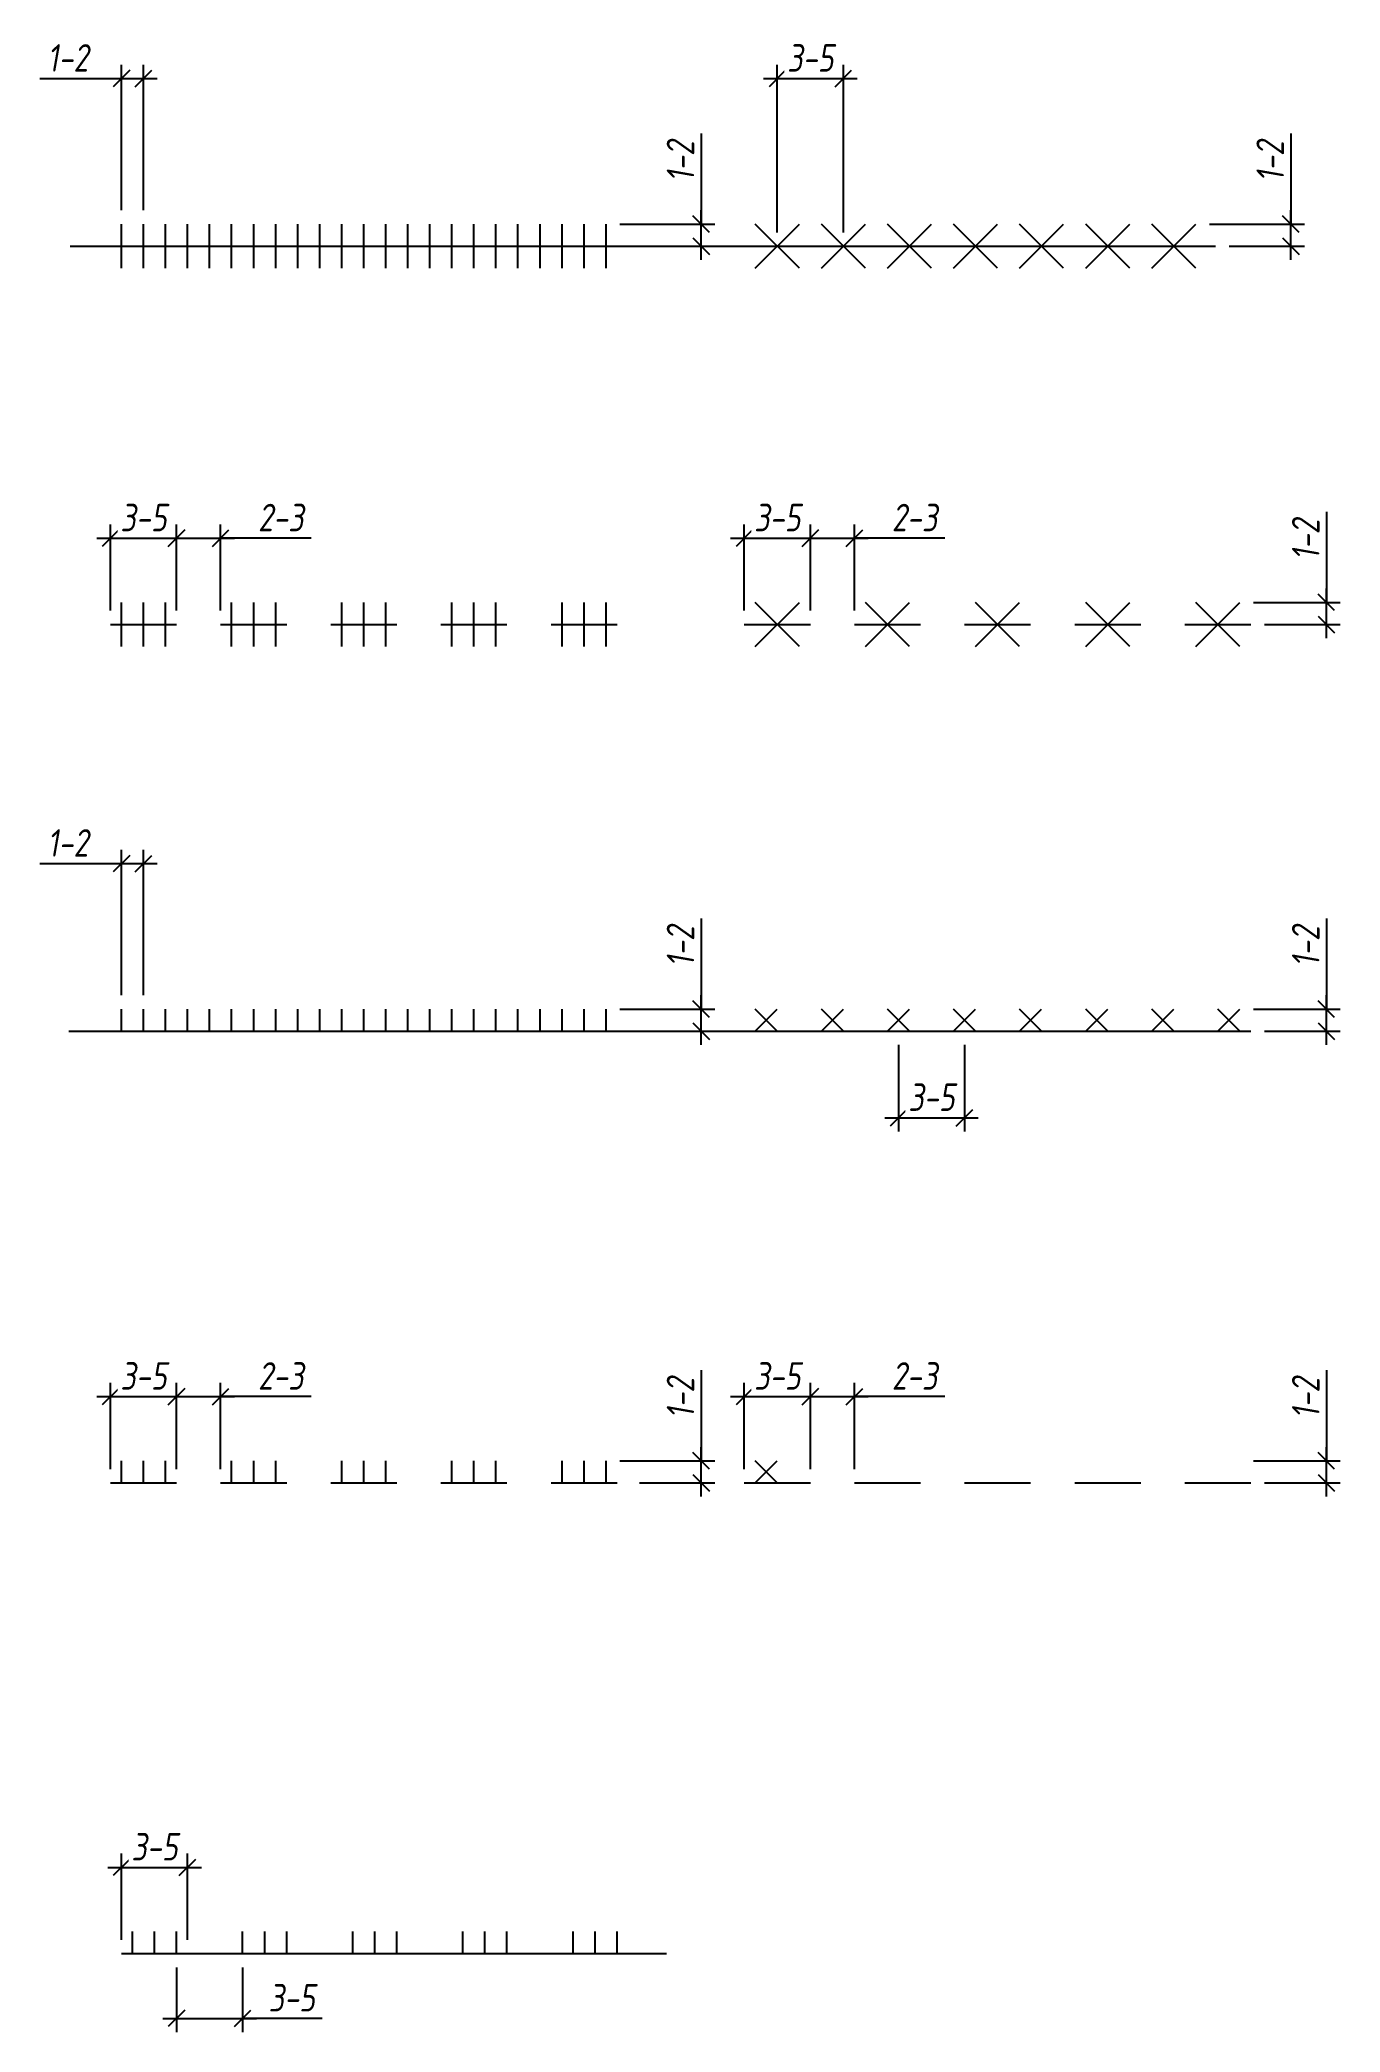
# Model space of a CAD drawing. Header units: millimetres. Extents: x 2191.8 to 2250.9, y 1474.1 to 1564.6.
import ezdxf

# ---------------------------------------------------------------- set-up
doc = ezdxf.new("R2010")
doc.units = ezdxf.units.MM
doc.styles.add('MpTextStyle', font='isocpeur.ttf', dxfattribs={"width": 0.8, "oblique": 10, "height": 2.5})
doc.dimstyles.new('MpDimStyle', dxfattribs={"dimscale": 100, "dimtxt": 2.5, "dimasz": 1.5, "dimexe": 1.25, "dimexo": 1.25, "dimtad": 1, "dimdec": 0, "dimdsep": 46, "dimtxsty": 'MpTextStyle', "dimblk": 'OBLIQUE', "dimblk1": 'OBLIQUE', "dimblk2": 'OBLIQUE', "dimcen": 2.5, "dimdle": 1.25, "dimadec": 0, "dimazin": 0, "dimtfac": 1, "dimtdec": 0, "dimtix": 1, "dimtmove": 2, "dimatfit": 3, "dimfxl": 1, "dimtfill": 1, "dimarcsym": 0})

# ---------------------------------------------------------------- blocks, each defined once
blk = doc.blocks.new('_Oblique')
at = {"color": 0, "linetype": 'ByBlock', "lineweight": -2}
blk.add_line((-0.5, -0.5), (0.5, 0.5), dxfattribs=at)
blk = doc.blocks.new('*D26')
at = {"color": 0, "lineweight": -2, "transparency": 16777216}
for p, q in [((2195.534660093559, 1556.817449700831), (2195.534660093559, 1563.420950319105)), ((2196.534660093559, 1556.817449700831), (2196.534660093559, 1563.420950319105)), ((2191.826532981181, 1562.795950319105), (2195.534660093559, 1562.795950319105)), ((2194.909660093559, 1562.795950319105), (2197.159660093559, 1562.795950319105))]:
    blk.add_line(p, q, dxfattribs=at)
at = {"layer": 'Defpoints', "color": 0, "transparency": 16777216}
for p in [(2196.534660093559, 1562.795950319105), (2195.534660093559, 1556.192449700831), (2196.534660093559, 1556.192449700831)]:
    blk.add_point(p, dxfattribs=at)
at = {"color": 0, "lineweight": -2, "transparency": 16777216, "xscale": 0.75, "yscale": 0.75, "zscale": 0.75, "rotation": 180}
blk.add_blockref('_Oblique', (2195.534660093559, 1562.795950319105), dxfattribs=at)
at = {"color": 0, "lineweight": -2, "transparency": 16777216, "xscale": 0.75, "yscale": 0.75, "zscale": 0.75}
blk.add_blockref('_Oblique', (2196.534660093559, 1562.795950319105), dxfattribs=at)
at = {"color": 0, "transparency": 16777216, "insert": (2193.099237344124, 1563.733450319105), "char_height": 1.25, "attachment_point": 5, "style": 'MpTextStyle', "bg_fill": 3, "box_fill_scale": 1.1, "bg_fill_color": 256, "bg_fill_true_color": 13158600, "bg_fill_transparency": 0}
blk.add_mtext('1-2', dxfattribs=at)
blk = doc.blocks.new('*D27')
at = {"color": 0, "lineweight": -2, "transparency": 16777216}
for p, q in [((2225.3083223036, 1555.817449700831), (2225.3083223036, 1563.420950319105)), ((2228.3083223036, 1555.817449700831), (2228.3083223036, 1563.420950319105)), ((2224.6833223036, 1562.795950319105), (2228.9333223036, 1562.795950319105))]:
    blk.add_line(p, q, dxfattribs=at)
at = {"layer": 'Defpoints', "color": 0, "transparency": 16777216}
for p in [(2225.3083223036, 1555.192449700831), (2228.3083223036, 1555.192449700831)]:
    blk.add_point(p, dxfattribs=at)
at = {"color": 0, "lineweight": -2, "transparency": 16777216, "xscale": 0.75, "yscale": 0.75, "zscale": 0.75, "rotation": 180}
blk.add_blockref('_Oblique', (2225.3083223036, 1562.795950319105), dxfattribs=at)
at = {"color": 0, "lineweight": -2, "transparency": 16777216, "xscale": 0.75, "yscale": 0.75, "zscale": 0.75}
blk.add_blockref('_Oblique', (2228.3083223036, 1562.795950319105), dxfattribs=at)
at = {"color": 0, "transparency": 16777216, "insert": (2226.8083223036, 1563.733450319105), "char_height": 1.25, "attachment_point": 5, "style": 'MpTextStyle', "bg_fill": 3, "box_fill_scale": 1.1, "bg_fill_color": 256, "bg_fill_true_color": 13158600, "bg_fill_transparency": 0}
blk.add_mtext('3-5', dxfattribs=at)
at = {"layer": 'Defpoints', "color": 0, "transparency": 16777216}
blk.add_point((2228.3083223036, 1562.795950319105), dxfattribs=at)
blk = doc.blocks.new('*D28')
at = {"color": 0, "lineweight": -2, "transparency": 16777216}
for p, q in [((2248.624494004243, 1560.305354786628), (2248.624494004243, 1556.192449700833)), ((2244.933322303602, 1556.192449700833), (2249.249494004243, 1556.192449700833)), ((2248.624494004243, 1554.567449700832), (2248.624494004243, 1556.817449700833)), ((2245.82095455525, 1555.192449700832), (2249.249494004243, 1555.192449700832))]:
    blk.add_line(p, q, dxfattribs=at)
at = {"layer": 'Defpoints', "color": 0, "transparency": 16777216}
for p in [(2244.308322303602, 1556.192449700833), (2248.624494004243, 1556.192449700833), (2245.19595455525, 1555.192449700832)]:
    blk.add_point(p, dxfattribs=at)
at = {"color": 0, "lineweight": -2, "transparency": 16777216, "xscale": 0.75, "yscale": 0.75, "zscale": 0.75}
for p, rotation in [((2248.624494004243, 1556.192449700833), 90), ((2248.624494004243, 1555.192449700832), 270)]:
    blk.add_blockref('_Oblique', p, dxfattribs=dict(at, rotation=rotation))
at = {"color": 0, "transparency": 16777216, "insert": (2247.686994004243, 1559.032650423684), "char_height": 1.25, "attachment_point": 5, "rotation": 90, "style": 'MpTextStyle', "bg_fill": 3, "box_fill_scale": 1.1, "bg_fill_color": 256, "bg_fill_true_color": 13158600, "bg_fill_transparency": 0}
blk.add_mtext('1-2', dxfattribs=at)
blk = doc.blocks.new('*D29')
at = {"color": 0, "lineweight": -2, "transparency": 16777216}
for p, q in [((2221.850831794202, 1560.305354786627), (2221.850831794202, 1556.192449700832)), ((2218.15966009356, 1556.192449700832), (2222.475831794202, 1556.192449700832)), ((2221.850831794202, 1554.567449700831), (2221.850831794202, 1556.817449700832)), ((2219.047292345208, 1555.192449700831), (2222.475831794202, 1555.192449700831))]:
    blk.add_line(p, q, dxfattribs=at)
at = {"layer": 'Defpoints', "color": 0, "transparency": 16777216}
for p in [(2217.53466009356, 1556.192449700832), (2221.850831794202, 1556.192449700832), (2218.422292345208, 1555.192449700831)]:
    blk.add_point(p, dxfattribs=at)
at = {"color": 0, "lineweight": -2, "transparency": 16777216, "xscale": 0.75, "yscale": 0.75, "zscale": 0.75}
for p, rotation in [((2221.850831794202, 1556.192449700832), 90), ((2221.850831794202, 1555.192449700831), 270)]:
    blk.add_blockref('_Oblique', p, dxfattribs=dict(at, rotation=rotation))
at = {"color": 0, "transparency": 16777216, "insert": (2220.913331794202, 1559.032650423683), "char_height": 1.25, "attachment_point": 5, "rotation": 90, "style": 'MpTextStyle', "bg_fill": 3, "box_fill_scale": 1.1, "bg_fill_color": 256, "bg_fill_true_color": 13158600, "bg_fill_transparency": 0}
blk.add_mtext('1-2', dxfattribs=at)
blk = doc.blocks.new('*D30')
at = {"color": 0, "lineweight": -2, "transparency": 16777216}
for p, q in [((2194.409660093559, 1541.934469495238), (2198.659660093559, 1541.934469495238)), ((2195.034660093559, 1538.646868410302), (2195.034660093559, 1542.559469495238)), ((2198.034660093559, 1538.646868410302), (2198.034660093559, 1542.559469495238))]:
    blk.add_line(p, q, dxfattribs=at)
at = {"layer": 'Defpoints', "color": 0, "transparency": 16777216}
for p in [(2195.034660093559, 1538.021868410302), (2198.034660093559, 1538.021868410302)]:
    blk.add_point(p, dxfattribs=at)
at = {"color": 0, "lineweight": -2, "transparency": 16777216, "xscale": 0.75, "yscale": 0.75, "zscale": 0.75, "rotation": 180}
blk.add_blockref('_Oblique', (2195.034660093559, 1541.934469495238), dxfattribs=at)
at = {"color": 0, "lineweight": -2, "transparency": 16777216, "xscale": 0.75, "yscale": 0.75, "zscale": 0.75}
blk.add_blockref('_Oblique', (2198.034660093559, 1541.934469495238), dxfattribs=at)
at = {"color": 0, "transparency": 16777216, "insert": (2196.534660093559, 1542.871969495238), "char_height": 1.25, "attachment_point": 5, "style": 'MpTextStyle', "bg_fill": 3, "box_fill_scale": 1.1, "bg_fill_color": 256, "bg_fill_true_color": 13158600, "bg_fill_transparency": 0}
blk.add_mtext('3-5', dxfattribs=at)
at = {"layer": 'Defpoints', "color": 0, "transparency": 16777216}
blk.add_point((2198.034660093559, 1541.934469495238), dxfattribs=at)
blk = doc.blocks.new('*D31')
at = {"color": 0, "lineweight": -2, "transparency": 16777216}
for p, q in [((2197.409660093559, 1541.934469495238), (2200.659660093559, 1541.934469495238)), ((2198.034660093559, 1538.646868410302), (2198.034660093559, 1542.559469495238)), ((2200.034660093559, 1538.646868410302), (2200.034660093559, 1542.559469495238)), ((2204.138194680781, 1541.934469495238), (2200.034660093559, 1541.934469495238))]:
    blk.add_line(p, q, dxfattribs=at)
at = {"layer": 'Defpoints', "color": 0, "transparency": 16777216}
for p in [(2200.034660093559, 1541.934469495238), (2198.034660093559, 1538.021868410302), (2200.034660093559, 1538.021868410302)]:
    blk.add_point(p, dxfattribs=at)
at = {"color": 0, "lineweight": -2, "transparency": 16777216, "xscale": 0.75, "yscale": 0.75, "zscale": 0.75, "rotation": 180}
blk.add_blockref('_Oblique', (2198.034660093559, 1541.934469495238), dxfattribs=at)
at = {"color": 0, "lineweight": -2, "transparency": 16777216, "xscale": 0.75, "yscale": 0.75, "zscale": 0.75}
blk.add_blockref('_Oblique', (2200.034660093559, 1541.934469495238), dxfattribs=at)
at = {"color": 0, "transparency": 16777216, "insert": (2202.765490317838, 1542.871969495238), "char_height": 1.25, "attachment_point": 5, "style": 'MpTextStyle', "bg_fill": 3, "box_fill_scale": 1.1, "bg_fill_color": 256, "bg_fill_true_color": 13158600, "bg_fill_transparency": 0}
blk.add_mtext('2-3', dxfattribs=at)
blk = doc.blocks.new('*D32')
at = {"color": 0, "lineweight": -2, "transparency": 16777216}
for p, q in [((2223.1833223036, 1541.934469495238), (2227.4333223036, 1541.934469495238)), ((2223.8083223036, 1538.646868410302), (2223.8083223036, 1542.559469495238)), ((2226.8083223036, 1538.646868410302), (2226.8083223036, 1542.559469495238))]:
    blk.add_line(p, q, dxfattribs=at)
at = {"layer": 'Defpoints', "color": 0, "transparency": 16777216}
for p in [(2223.8083223036, 1538.021868410302), (2226.8083223036, 1538.021868410302)]:
    blk.add_point(p, dxfattribs=at)
at = {"color": 0, "lineweight": -2, "transparency": 16777216, "xscale": 0.75, "yscale": 0.75, "zscale": 0.75, "rotation": 180}
blk.add_blockref('_Oblique', (2223.8083223036, 1541.934469495238), dxfattribs=at)
at = {"color": 0, "lineweight": -2, "transparency": 16777216, "xscale": 0.75, "yscale": 0.75, "zscale": 0.75}
blk.add_blockref('_Oblique', (2226.8083223036, 1541.934469495238), dxfattribs=at)
at = {"color": 0, "transparency": 16777216, "insert": (2225.3083223036, 1542.871969495238), "char_height": 1.25, "attachment_point": 5, "style": 'MpTextStyle', "bg_fill": 3, "box_fill_scale": 1.1, "bg_fill_color": 256, "bg_fill_true_color": 13158600, "bg_fill_transparency": 0}
blk.add_mtext('3-5', dxfattribs=at)
at = {"layer": 'Defpoints', "color": 0, "transparency": 16777216}
blk.add_point((2226.8083223036, 1541.934469495238), dxfattribs=at)
blk = doc.blocks.new('*D33')
at = {"color": 0, "lineweight": -2, "transparency": 16777216}
for p, q in [((2226.1833223036, 1541.934469495238), (2229.4333223036, 1541.934469495238)), ((2226.8083223036, 1538.646868410302), (2226.8083223036, 1542.559469495238)), ((2228.8083223036, 1538.646868410302), (2228.8083223036, 1542.559469495238)), ((2232.911856890822, 1541.934469495238), (2228.8083223036, 1541.934469495238))]:
    blk.add_line(p, q, dxfattribs=at)
at = {"layer": 'Defpoints', "color": 0, "transparency": 16777216}
for p in [(2228.8083223036, 1541.934469495238), (2226.8083223036, 1538.021868410302), (2228.8083223036, 1538.021868410302)]:
    blk.add_point(p, dxfattribs=at)
at = {"color": 0, "lineweight": -2, "transparency": 16777216, "xscale": 0.75, "yscale": 0.75, "zscale": 0.75, "rotation": 180}
blk.add_blockref('_Oblique', (2226.8083223036, 1541.934469495238), dxfattribs=at)
at = {"color": 0, "lineweight": -2, "transparency": 16777216, "xscale": 0.75, "yscale": 0.75, "zscale": 0.75}
blk.add_blockref('_Oblique', (2228.8083223036, 1541.934469495238), dxfattribs=at)
at = {"color": 0, "transparency": 16777216, "insert": (2231.53915252788, 1542.871969495238), "char_height": 1.25, "attachment_point": 5, "style": 'MpTextStyle', "bg_fill": 3, "box_fill_scale": 1.1, "bg_fill_color": 256, "bg_fill_true_color": 13158600, "bg_fill_transparency": 0}
blk.add_mtext('2-3', dxfattribs=at)
blk = doc.blocks.new('*D34')
at = {"color": 0, "lineweight": -2, "transparency": 16777216}
for p, q in [((2250.236861752597, 1543.134773496099), (2250.236861752597, 1539.021868410304)), ((2246.933322303602, 1539.021868410304), (2250.861861752597, 1539.021868410304)), ((2250.236861752597, 1537.396868410303), (2250.236861752597, 1539.646868410304)), ((2247.433322303601, 1538.021868410303), (2250.861861752597, 1538.021868410303))]:
    blk.add_line(p, q, dxfattribs=at)
at = {"layer": 'Defpoints', "color": 0, "transparency": 16777216}
for p in [(2246.308322303602, 1539.021868410304), (2250.236861752597, 1539.021868410304), (2246.808322303601, 1538.021868410303)]:
    blk.add_point(p, dxfattribs=at)
at = {"color": 0, "lineweight": -2, "transparency": 16777216, "xscale": 0.75, "yscale": 0.75, "zscale": 0.75}
for p, rotation in [((2250.236861752597, 1539.021868410304), 90), ((2250.236861752597, 1538.021868410303), 270)]:
    blk.add_blockref('_Oblique', p, dxfattribs=dict(at, rotation=rotation))
at = {"color": 0, "transparency": 16777216, "insert": (2249.299361752597, 1541.862069133155), "char_height": 1.25, "attachment_point": 5, "rotation": 90, "style": 'MpTextStyle', "bg_fill": 3, "box_fill_scale": 1.1, "bg_fill_color": 256, "bg_fill_true_color": 13158600, "bg_fill_transparency": 0}
blk.add_mtext('1-2', dxfattribs=at)
blk = doc.blocks.new('*D35')
at = {"color": 0, "lineweight": -2, "transparency": 16777216}
for p, q in [((2250.236861752598, 1524.676599238803), (2250.236861752598, 1520.563694153007)), ((2250.236861752598, 1518.938694153007), (2250.236861752598, 1521.188694153007)), ((2246.933322303602, 1520.563694153007), (2250.861861752598, 1520.563694153007)), ((2247.433322303601, 1519.563694153007), (2250.861861752598, 1519.563694153007))]:
    blk.add_line(p, q, dxfattribs=at)
at = {"layer": 'Defpoints', "color": 0, "transparency": 16777216}
for p in [(2246.308322303602, 1520.563694153007), (2250.236861752598, 1520.563694153007), (2246.808322303601, 1519.563694153007)]:
    blk.add_point(p, dxfattribs=at)
at = {"color": 0, "lineweight": -2, "transparency": 16777216, "xscale": 0.75, "yscale": 0.75, "zscale": 0.75}
for p, rotation in [((2250.236861752598, 1520.563694153007), 90), ((2250.236861752598, 1519.563694153007), 270)]:
    blk.add_blockref('_Oblique', p, dxfattribs=dict(at, rotation=rotation))
at = {"color": 0, "transparency": 16777216, "insert": (2249.299361752598, 1523.40389487586), "char_height": 1.25, "attachment_point": 5, "rotation": 90, "style": 'MpTextStyle', "bg_fill": 3, "box_fill_scale": 1.1, "bg_fill_color": 256, "bg_fill_true_color": 13158600, "bg_fill_transparency": 0}
blk.add_mtext('1-2', dxfattribs=at)
blk = doc.blocks.new('*D36')
at = {"color": 0, "lineweight": -2, "transparency": 16777216}
for p, q in [((2195.534660093559, 1521.188694153006), (2195.534660093559, 1527.79219477128)), ((2196.534660093559, 1521.188694153006), (2196.534660093559, 1527.79219477128)), ((2191.826532981181, 1527.16719477128), (2195.534660093559, 1527.16719477128)), ((2194.909660093559, 1527.16719477128), (2197.159660093559, 1527.16719477128))]:
    blk.add_line(p, q, dxfattribs=at)
at = {"layer": 'Defpoints', "color": 0, "transparency": 16777216}
for p in [(2196.534660093559, 1527.16719477128), (2195.534660093559, 1520.563694153006), (2196.534660093559, 1520.563694153006)]:
    blk.add_point(p, dxfattribs=at)
at = {"color": 0, "lineweight": -2, "transparency": 16777216, "xscale": 0.75, "yscale": 0.75, "zscale": 0.75, "rotation": 180}
blk.add_blockref('_Oblique', (2195.534660093559, 1527.16719477128), dxfattribs=at)
at = {"color": 0, "lineweight": -2, "transparency": 16777216, "xscale": 0.75, "yscale": 0.75, "zscale": 0.75}
blk.add_blockref('_Oblique', (2196.534660093559, 1527.16719477128), dxfattribs=at)
at = {"color": 0, "transparency": 16777216, "insert": (2193.099237344124, 1528.10469477128), "char_height": 1.25, "attachment_point": 5, "style": 'MpTextStyle', "bg_fill": 3, "box_fill_scale": 1.1, "bg_fill_color": 256, "bg_fill_true_color": 13158600, "bg_fill_transparency": 0}
blk.add_mtext('1-2', dxfattribs=at)
blk = doc.blocks.new('*D37')
at = {"color": 0, "lineweight": -2, "transparency": 16777216}
for p, q in [((2221.850831794203, 1524.676599238802), (2221.850831794203, 1520.563694153007)), ((2221.850831794203, 1518.938694153006), (2221.850831794203, 1521.188694153007)), ((2218.15966009356, 1520.563694153007), (2222.475831794203, 1520.563694153007)), ((2219.047292345208, 1519.563694153006), (2222.475831794203, 1519.563694153006))]:
    blk.add_line(p, q, dxfattribs=at)
at = {"layer": 'Defpoints', "color": 0, "transparency": 16777216}
for p in [(2217.53466009356, 1520.563694153007), (2221.850831794203, 1520.563694153007), (2218.422292345208, 1519.563694153006)]:
    blk.add_point(p, dxfattribs=at)
at = {"color": 0, "lineweight": -2, "transparency": 16777216, "xscale": 0.75, "yscale": 0.75, "zscale": 0.75}
for p, rotation in [((2221.850831794203, 1520.563694153007), 90), ((2221.850831794203, 1519.563694153006), 270)]:
    blk.add_blockref('_Oblique', p, dxfattribs=dict(at, rotation=rotation))
at = {"color": 0, "transparency": 16777216, "insert": (2220.913331794203, 1523.403894875859), "char_height": 1.25, "attachment_point": 5, "rotation": 90, "style": 'MpTextStyle', "bg_fill": 3, "box_fill_scale": 1.1, "bg_fill_color": 256, "bg_fill_true_color": 13158600, "bg_fill_transparency": 0}
blk.add_mtext('1-2', dxfattribs=at)
blk = doc.blocks.new('*D41')
at = {"color": 0, "lineweight": -2, "transparency": 16777216}
for p, q in [((2194.409660093559, 1502.976810484001), (2198.659660093559, 1502.976810484001)), ((2195.034660093559, 1499.689209399065), (2195.034660093559, 1503.601810484001)), ((2198.034660093559, 1499.689209399065), (2198.034660093559, 1503.601810484001))]:
    blk.add_line(p, q, dxfattribs=at)
at = {"layer": 'Defpoints', "color": 0, "transparency": 16777216}
for p in [(2195.034660093559, 1499.064209399065), (2198.034660093559, 1499.064209399065)]:
    blk.add_point(p, dxfattribs=at)
at = {"color": 0, "lineweight": -2, "transparency": 16777216, "xscale": 0.75, "yscale": 0.75, "zscale": 0.75, "rotation": 180}
blk.add_blockref('_Oblique', (2195.034660093559, 1502.976810484001), dxfattribs=at)
at = {"color": 0, "lineweight": -2, "transparency": 16777216, "xscale": 0.75, "yscale": 0.75, "zscale": 0.75}
blk.add_blockref('_Oblique', (2198.034660093559, 1502.976810484001), dxfattribs=at)
at = {"color": 0, "transparency": 16777216, "insert": (2196.534660093559, 1503.914310484001), "char_height": 1.25, "attachment_point": 5, "style": 'MpTextStyle', "bg_fill": 3, "box_fill_scale": 1.1, "bg_fill_color": 256, "bg_fill_true_color": 13158600, "bg_fill_transparency": 0}
blk.add_mtext('3-5', dxfattribs=at)
at = {"layer": 'Defpoints', "color": 0, "transparency": 16777216}
blk.add_point((2198.034660093559, 1502.976810484001), dxfattribs=at)
blk = doc.blocks.new('*D42')
at = {"color": 0, "lineweight": -2, "transparency": 16777216}
for p, q in [((2197.409660093559, 1502.976810484001), (2200.659660093559, 1502.976810484001)), ((2198.034660093559, 1499.689209399065), (2198.034660093559, 1503.601810484001)), ((2200.034660093559, 1499.689209399065), (2200.034660093559, 1503.601810484001)), ((2204.138194680781, 1502.976810484001), (2200.034660093559, 1502.976810484001))]:
    blk.add_line(p, q, dxfattribs=at)
at = {"layer": 'Defpoints', "color": 0, "transparency": 16777216}
for p in [(2200.034660093559, 1502.976810484001), (2198.034660093559, 1499.064209399065), (2200.034660093559, 1499.064209399065)]:
    blk.add_point(p, dxfattribs=at)
at = {"color": 0, "lineweight": -2, "transparency": 16777216, "xscale": 0.75, "yscale": 0.75, "zscale": 0.75, "rotation": 180}
blk.add_blockref('_Oblique', (2198.034660093559, 1502.976810484001), dxfattribs=at)
at = {"color": 0, "lineweight": -2, "transparency": 16777216, "xscale": 0.75, "yscale": 0.75, "zscale": 0.75}
blk.add_blockref('_Oblique', (2200.034660093559, 1502.976810484001), dxfattribs=at)
at = {"color": 0, "transparency": 16777216, "insert": (2202.765490317838, 1503.914310484001), "char_height": 1.25, "attachment_point": 5, "style": 'MpTextStyle', "bg_fill": 3, "box_fill_scale": 1.1, "bg_fill_color": 256, "bg_fill_true_color": 13158600, "bg_fill_transparency": 0}
blk.add_mtext('2-3', dxfattribs=at)
blk = doc.blocks.new('*D38')
at = {"color": 0, "lineweight": -2, "transparency": 16777216}
for p, q in [((2223.1833223036, 1502.976810484), (2227.4333223036, 1502.976810484)), ((2223.8083223036, 1499.689209399065), (2223.8083223036, 1503.601810484)), ((2226.8083223036, 1499.689209399065), (2226.8083223036, 1503.601810484))]:
    blk.add_line(p, q, dxfattribs=at)
at = {"layer": 'Defpoints', "color": 0, "transparency": 16777216}
for p in [(2223.8083223036, 1499.064209399065), (2226.8083223036, 1499.064209399065)]:
    blk.add_point(p, dxfattribs=at)
at = {"color": 0, "lineweight": -2, "transparency": 16777216, "xscale": 0.75, "yscale": 0.75, "zscale": 0.75, "rotation": 180}
blk.add_blockref('_Oblique', (2223.8083223036, 1502.976810484), dxfattribs=at)
at = {"color": 0, "lineweight": -2, "transparency": 16777216, "xscale": 0.75, "yscale": 0.75, "zscale": 0.75}
blk.add_blockref('_Oblique', (2226.8083223036, 1502.976810484), dxfattribs=at)
at = {"color": 0, "transparency": 16777216, "insert": (2225.3083223036, 1503.914310484), "char_height": 1.25, "attachment_point": 5, "style": 'MpTextStyle', "bg_fill": 3, "box_fill_scale": 1.1, "bg_fill_color": 256, "bg_fill_true_color": 13158600, "bg_fill_transparency": 0}
blk.add_mtext('3-5', dxfattribs=at)
at = {"layer": 'Defpoints', "color": 0, "transparency": 16777216}
blk.add_point((2226.8083223036, 1502.976810484), dxfattribs=at)
blk = doc.blocks.new('*D39')
at = {"color": 0, "lineweight": -2, "transparency": 16777216}
for p, q in [((2226.1833223036, 1502.976810484), (2229.4333223036, 1502.976810484)), ((2226.8083223036, 1499.689209399065), (2226.8083223036, 1503.601810484)), ((2228.8083223036, 1499.689209399065), (2228.8083223036, 1503.601810484)), ((2232.911856890822, 1502.976810484), (2228.8083223036, 1502.976810484))]:
    blk.add_line(p, q, dxfattribs=at)
at = {"layer": 'Defpoints', "color": 0, "transparency": 16777216}
for p in [(2228.8083223036, 1502.976810484), (2226.8083223036, 1499.064209399065), (2228.8083223036, 1499.064209399065)]:
    blk.add_point(p, dxfattribs=at)
at = {"color": 0, "lineweight": -2, "transparency": 16777216, "xscale": 0.75, "yscale": 0.75, "zscale": 0.75, "rotation": 180}
blk.add_blockref('_Oblique', (2226.8083223036, 1502.976810484), dxfattribs=at)
at = {"color": 0, "lineweight": -2, "transparency": 16777216, "xscale": 0.75, "yscale": 0.75, "zscale": 0.75}
blk.add_blockref('_Oblique', (2228.8083223036, 1502.976810484), dxfattribs=at)
at = {"color": 0, "transparency": 16777216, "insert": (2231.53915252788, 1503.914310484), "char_height": 1.25, "attachment_point": 5, "style": 'MpTextStyle', "bg_fill": 3, "box_fill_scale": 1.1, "bg_fill_color": 256, "bg_fill_true_color": 13158600, "bg_fill_transparency": 0}
blk.add_mtext('2-3', dxfattribs=at)
blk = doc.blocks.new('*D40')
at = {"color": 0, "lineweight": -2, "transparency": 16777216}
for p, q in [((2250.236861752598, 1504.177114484862), (2250.236861752598, 1500.064209399066)), ((2250.236861752598, 1498.439209399065), (2250.236861752598, 1500.689209399066)), ((2246.933322303602, 1500.064209399066), (2250.861861752598, 1500.064209399066)), ((2247.433322303601, 1499.064209399065), (2250.861861752598, 1499.064209399065))]:
    blk.add_line(p, q, dxfattribs=at)
at = {"layer": 'Defpoints', "color": 0, "transparency": 16777216}
for p in [(2246.308322303602, 1500.064209399066), (2250.236861752598, 1500.064209399066), (2246.808322303601, 1499.064209399065)]:
    blk.add_point(p, dxfattribs=at)
at = {"color": 0, "lineweight": -2, "transparency": 16777216, "xscale": 0.75, "yscale": 0.75, "zscale": 0.75}
for p, rotation in [((2250.236861752598, 1500.064209399066), 90), ((2250.236861752598, 1499.064209399065), 270)]:
    blk.add_blockref('_Oblique', p, dxfattribs=dict(at, rotation=rotation))
at = {"color": 0, "transparency": 16777216, "insert": (2249.299361752598, 1502.904410121918), "char_height": 1.25, "attachment_point": 5, "rotation": 90, "style": 'MpTextStyle', "bg_fill": 3, "box_fill_scale": 1.1, "bg_fill_color": 256, "bg_fill_true_color": 13158600, "bg_fill_transparency": 0}
blk.add_mtext('1-2', dxfattribs=at)
blk = doc.blocks.new('*D43')
at = {"color": 0, "lineweight": -2, "transparency": 16777216}
for p, q in [((2221.850831794204, 1504.177114484861), (2221.850831794204, 1500.064209399065)), ((2221.850831794204, 1498.439209399064), (2221.850831794204, 1500.689209399065)), ((2218.15966009356, 1500.064209399065), (2222.475831794204, 1500.064209399065)), ((2219.047292345208, 1499.064209399064), (2222.475831794204, 1499.064209399064))]:
    blk.add_line(p, q, dxfattribs=at)
at = {"layer": 'Defpoints', "color": 0, "transparency": 16777216}
for p in [(2217.53466009356, 1500.064209399065), (2221.850831794204, 1500.064209399065), (2218.422292345208, 1499.064209399064)]:
    blk.add_point(p, dxfattribs=at)
at = {"color": 0, "lineweight": -2, "transparency": 16777216, "xscale": 0.75, "yscale": 0.75, "zscale": 0.75}
for p, rotation in [((2221.850831794204, 1500.064209399065), 90), ((2221.850831794204, 1499.064209399064), 270)]:
    blk.add_blockref('_Oblique', p, dxfattribs=dict(at, rotation=rotation))
at = {"color": 0, "transparency": 16777216, "insert": (2220.913331794204, 1502.904410121917), "char_height": 1.25, "attachment_point": 5, "rotation": 90, "style": 'MpTextStyle', "bg_fill": 3, "box_fill_scale": 1.1, "bg_fill_color": 256, "bg_fill_true_color": 13158600, "bg_fill_transparency": 0}
blk.add_mtext('1-2', dxfattribs=at)
blk = doc.blocks.new('*D44')
at = {"color": 0, "lineweight": -2, "transparency": 16777216}
for p, q in [((2230.8083223036, 1518.938694153006), (2230.8083223036, 1515.003755531883)), ((2233.8083223036, 1518.938694153006), (2233.8083223036, 1515.003755531883)), ((2230.1833223036, 1515.628755531883), (2234.4333223036, 1515.628755531883))]:
    blk.add_line(p, q, dxfattribs=at)
at = {"layer": 'Defpoints', "color": 0, "transparency": 16777216}
for p in [(2230.8083223036, 1519.563694153006), (2233.8083223036, 1519.563694153006)]:
    blk.add_point(p, dxfattribs=at)
at = {"color": 0, "lineweight": -2, "transparency": 16777216, "xscale": 0.75, "yscale": 0.75, "zscale": 0.75, "rotation": 180}
blk.add_blockref('_Oblique', (2230.8083223036, 1515.628755531883), dxfattribs=at)
at = {"color": 0, "lineweight": -2, "transparency": 16777216, "xscale": 0.75, "yscale": 0.75, "zscale": 0.75}
blk.add_blockref('_Oblique', (2233.8083223036, 1515.628755531883), dxfattribs=at)
at = {"color": 0, "transparency": 16777216, "insert": (2232.3083223036, 1516.566255531883), "char_height": 1.25, "attachment_point": 5, "style": 'MpTextStyle', "bg_fill": 3, "box_fill_scale": 1.1, "bg_fill_color": 256, "bg_fill_true_color": 13158600, "bg_fill_transparency": 0}
blk.add_mtext('3-5', dxfattribs=at)
at = {"layer": 'Defpoints', "color": 0, "transparency": 16777216}
blk.add_point((2233.8083223036, 1515.628755531883), dxfattribs=at)
blk = doc.blocks.new('*D45')
at = {"color": 0, "lineweight": -2, "transparency": 16777216}
for p, q in [((2195.534660093559, 1478.323290470739), (2195.534660093559, 1482.235891555675)), ((2198.534660093559, 1478.323290470739), (2198.534660093559, 1482.235891555675)), ((2194.909660093559, 1481.610891555675), (2199.159660093559, 1481.610891555675))]:
    blk.add_line(p, q, dxfattribs=at)
at = {"layer": 'Defpoints', "color": 0, "transparency": 16777216}
for p in [(2195.534660093559, 1477.698290470739), (2198.534660093559, 1477.698290470739)]:
    blk.add_point(p, dxfattribs=at)
at = {"color": 0, "lineweight": -2, "transparency": 16777216, "xscale": 0.75, "yscale": 0.75, "zscale": 0.75, "rotation": 180}
blk.add_blockref('_Oblique', (2195.534660093559, 1481.610891555675), dxfattribs=at)
at = {"color": 0, "lineweight": -2, "transparency": 16777216, "xscale": 0.75, "yscale": 0.75, "zscale": 0.75}
blk.add_blockref('_Oblique', (2198.534660093559, 1481.610891555675), dxfattribs=at)
at = {"color": 0, "transparency": 16777216, "insert": (2197.034660093559, 1482.548391555675), "char_height": 1.25, "attachment_point": 5, "style": 'MpTextStyle', "bg_fill": 3, "box_fill_scale": 1.1, "bg_fill_color": 256, "bg_fill_true_color": 13158600, "bg_fill_transparency": 0}
blk.add_mtext('3-5', dxfattribs=at)
at = {"layer": 'Defpoints', "color": 0, "transparency": 16777216}
blk.add_point((2198.534660093559, 1481.610891555675), dxfattribs=at)
blk = doc.blocks.new('*D46')
at = {"color": 0, "lineweight": -2, "transparency": 16777216}
for p, q in [((2198.034660093559, 1477.073290470739), (2198.034660093559, 1474.131726562166)), ((2201.034660093559, 1477.073290470739), (2201.034660093559, 1474.131726562166)), ((2197.409660093559, 1474.756726562166), (2201.659660093559, 1474.756726562166)), ((2204.638194680781, 1474.756726562166), (2201.034660093559, 1474.756726562166))]:
    blk.add_line(p, q, dxfattribs=at)
at = {"layer": 'Defpoints', "color": 0, "transparency": 16777216}
for p in [(2198.034660093559, 1477.698290470739), (2201.034660093559, 1477.698290470739), (2201.034660093559, 1474.756726562166)]:
    blk.add_point(p, dxfattribs=at)
at = {"color": 0, "lineweight": -2, "transparency": 16777216, "xscale": 0.75, "yscale": 0.75, "zscale": 0.75, "rotation": 180}
blk.add_blockref('_Oblique', (2198.034660093559, 1474.756726562166), dxfattribs=at)
at = {"color": 0, "lineweight": -2, "transparency": 16777216, "xscale": 0.75, "yscale": 0.75, "zscale": 0.75}
blk.add_blockref('_Oblique', (2201.034660093559, 1474.756726562166), dxfattribs=at)
at = {"color": 0, "transparency": 16777216, "insert": (2203.265490317838, 1475.694226562166), "char_height": 1.25, "attachment_point": 5, "style": 'MpTextStyle', "bg_fill": 3, "box_fill_scale": 1.1, "bg_fill_color": 256, "bg_fill_true_color": 13158600, "bg_fill_transparency": 0}
blk.add_mtext('3-5', dxfattribs=at)

msp = doc.modelspace()

# ---------------------------------------------------------------- linework, layer by layer
for p, q in [((2195.534660093559, 1554.192449700831), (2195.534660093559, 1556.192449700831)), ((2196.534660093559, 1554.192449700831), (2196.534660093559, 1556.192449700831)), ((2197.534660093559, 1554.192449700831), (2197.534660093559, 1556.192449700831)), ((2198.534660093559, 1554.192449700831), (2198.534660093559, 1556.192449700831)), ((2199.534660093559, 1554.192449700831), (2199.534660093559, 1556.192449700831)), ((2200.534660093559, 1554.192449700831), (2200.534660093559, 1556.192449700831)), ((2201.534660093559, 1554.192449700831), (2201.534660093559, 1556.192449700831)), ((2202.534660093559, 1554.192449700831), (2202.534660093559, 1556.192449700831)), ((2203.534660093559, 1554.192449700831), (2203.534660093559, 1556.192449700831)), ((2204.534660093559, 1554.192449700831), (2204.534660093559, 1556.192449700831)), ((2205.534660093559, 1554.192449700831), (2205.534660093559, 1556.192449700831)), ((2206.534660093559, 1554.192449700831), (2206.534660093559, 1556.192449700831)), ((2207.534660093559, 1554.192449700831), (2207.534660093559, 1556.192449700831)), ((2208.534660093559, 1554.192449700831), (2208.534660093559, 1556.192449700831)), ((2209.534660093559, 1554.192449700831), (2209.534660093559, 1556.192449700831)), ((2210.534660093559, 1554.192449700831), (2210.534660093559, 1556.192449700831)), ((2211.534660093559, 1554.192449700831), (2211.534660093559, 1556.192449700831)), ((2212.534660093559, 1554.192449700831), (2212.534660093559, 1556.192449700831)), ((2213.534660093559, 1554.192449700831), (2213.534660093559, 1556.192449700831)), ((2214.534660093559, 1554.192449700831), (2214.534660093559, 1556.192449700831)), ((2215.534660093559, 1554.192449700831), (2215.534660093559, 1556.192449700831)), ((2216.534660093559, 1554.192449700831), (2216.534660093559, 1556.192449700831)), ((2217.534660093559, 1554.192449700831), (2217.534660093559, 1556.192449700831)), ((2224.308322303601, 1554.192449700831), (2226.3083223036, 1556.192449700831)), ((2226.3083223036, 1554.192449700831), (2224.3083223036, 1556.192449700831)), ((2227.308322303601, 1554.192449700831), (2229.3083223036, 1556.192449700831)), ((2229.3083223036, 1554.192449700831), (2227.3083223036, 1556.192449700831)), ((2230.308322303601, 1554.192449700831), (2232.3083223036, 1556.192449700831)), ((2232.3083223036, 1554.192449700831), (2230.3083223036, 1556.192449700831)), ((2233.308322303601, 1554.192449700831), (2235.3083223036, 1556.192449700831)), ((2235.3083223036, 1554.192449700831), (2233.3083223036, 1556.192449700831)), ((2236.308322303601, 1554.192449700831), (2238.3083223036, 1556.192449700831)), ((2238.3083223036, 1554.192449700831), (2236.3083223036, 1556.192449700831)), ((2239.308322303601, 1554.192449700831), (2241.3083223036, 1556.192449700831)), ((2241.3083223036, 1554.192449700831), (2239.3083223036, 1556.192449700831)), ((2242.308322303601, 1554.192449700831), (2244.3083223036, 1556.192449700831)), ((2244.3083223036, 1554.192449700831), (2242.3083223036, 1556.192449700831)), ((2193.197789812431, 1555.192449700831), (2245.19595455525, 1555.192449700831)), ((2195.534660093559, 1537.021868410302), (2195.534660093559, 1539.021868410302)), ((2196.534660093559, 1537.021868410302), (2196.534660093559, 1539.021868410302)), ((2197.534660093559, 1537.021868410302), (2197.534660093559, 1539.021868410302)), ((2205.534660093559, 1537.021868410302), (2205.534660093559, 1539.021868410302)), ((2206.534660093559, 1537.021868410302), (2206.534660093559, 1539.021868410302)), ((2207.534660093559, 1537.021868410302), (2207.534660093559, 1539.021868410302)), ((2210.534660093559, 1537.021868410302), (2210.534660093559, 1539.021868410302)), ((2211.534660093559, 1537.021868410302), (2211.534660093559, 1539.021868410302)), ((2212.534660093559, 1537.021868410302), (2212.534660093559, 1539.021868410302)), ((2215.534660093559, 1537.021868410302), (2215.534660093559, 1539.021868410302)), ((2216.534660093559, 1537.021868410302), (2216.534660093559, 1539.021868410302)), ((2217.534660093559, 1537.021868410302), (2217.534660093559, 1539.021868410302)), ((2224.308322303601, 1537.021868410302), (2226.3083223036, 1539.021868410302)), ((2226.3083223036, 1537.021868410302), (2224.3083223036, 1539.021868410302)), ((2234.308322303601, 1537.021868410302), (2236.3083223036, 1539.021868410302)), ((2236.3083223036, 1537.021868410302), (2234.3083223036, 1539.021868410302)), ((2239.308322303601, 1537.021868410302), (2241.3083223036, 1539.021868410302)), ((2241.3083223036, 1537.021868410302), (2239.3083223036, 1539.021868410302)), ((2244.308322303601, 1537.021868410302), (2246.3083223036, 1539.021868410302)), ((2246.3083223036, 1537.021868410302), (2244.3083223036, 1539.021868410302)), ((2195.034660093559, 1538.021868410302), (2198.034660093559, 1538.021868410302)), ((2205.034660093559, 1538.021868410302), (2208.034660093559, 1538.021868410302)), ((2210.034660093559, 1538.021868410302), (2213.034660093559, 1538.021868410302)), ((2215.034660093559, 1538.021868410302), (2218.034660093559, 1538.021868410302)), ((2223.8083223036, 1538.021868410302), (2226.8083223036, 1538.021868410302)), ((2233.8083223036, 1538.021868410302), (2236.8083223036, 1538.021868410302)), ((2238.8083223036, 1538.021868410302), (2241.8083223036, 1538.021868410302)), ((2243.8083223036, 1538.021868410302), (2246.8083223036, 1538.021868410302)), ((2195.534660093559, 1519.563694153006), (2195.534660093559, 1520.563694153006)), ((2196.534660093559, 1519.563694153006), (2196.534660093559, 1520.563694153006)), ((2197.534660093559, 1519.563694153006), (2197.534660093559, 1520.563694153006)), ((2198.534660093559, 1519.563694153006), (2198.534660093559, 1520.563694153006)), ((2199.534660093559, 1519.563694153006), (2199.534660093559, 1520.563694153006)), ((2200.534660093559, 1519.563694153006), (2200.534660093559, 1520.563694153006)), ((2201.534660093559, 1519.563694153006), (2201.534660093559, 1520.563694153006)), ((2202.534660093559, 1519.563694153006), (2202.534660093559, 1520.563694153006)), ((2203.534660093559, 1519.563694153006), (2203.534660093559, 1520.563694153006)), ((2204.534660093559, 1519.563694153006), (2204.534660093559, 1520.563694153006)), ((2205.534660093559, 1519.563694153006), (2205.534660093559, 1520.563694153006)), ((2206.534660093559, 1519.563694153006), (2206.534660093559, 1520.563694153006)), ((2207.534660093559, 1519.563694153006), (2207.534660093559, 1520.563694153006)), ((2208.534660093559, 1519.563694153006), (2208.534660093559, 1520.563694153006)), ((2209.534660093559, 1519.563694153006), (2209.534660093559, 1520.563694153006)), ((2210.534660093559, 1519.563694153006), (2210.534660093559, 1520.563694153006)), ((2211.534660093559, 1519.563694153006), (2211.534660093559, 1520.563694153006)), ((2212.534660093559, 1519.563694153006), (2212.534660093559, 1520.563694153006)), ((2213.534660093559, 1519.563694153006), (2213.534660093559, 1520.563694153006)), ((2214.534660093559, 1519.563694153006), (2214.534660093559, 1520.563694153006)), ((2215.534660093559, 1519.563694153006), (2215.534660093559, 1520.563694153006)), ((2216.534660093559, 1519.563694153006), (2216.534660093559, 1520.563694153006)), ((2217.534660093559, 1519.563694153006), (2217.534660093559, 1520.563694153006)), ((2224.3083223036, 1519.563694153006), (2225.3083223036, 1520.563694153006)), ((2225.3083223036, 1519.563694153006), (2224.3083223036, 1520.563694153006)), ((2227.3083223036, 1519.563694153006), (2228.3083223036, 1520.563694153006)), ((2228.3083223036, 1519.563694153006), (2227.3083223036, 1520.563694153006)), ((2230.3083223036, 1519.563694153006), (2231.3083223036, 1520.563694153006)), ((2231.3083223036, 1519.563694153006), (2230.3083223036, 1520.563694153006)), ((2233.3083223036, 1519.563694153006), (2234.3083223036, 1520.563694153006)), ((2234.3083223036, 1519.563694153006), (2233.3083223036, 1520.563694153006)), ((2236.3083223036, 1519.563694153006), (2237.3083223036, 1520.563694153006)), ((2237.3083223036, 1519.563694153006), (2236.3083223036, 1520.563694153006)), ((2239.3083223036, 1519.563694153006), (2240.3083223036, 1520.563694153006)), ((2240.3083223036, 1519.563694153006), (2239.3083223036, 1520.563694153006)), ((2242.3083223036, 1519.563694153006), (2243.3083223036, 1520.563694153006)), ((2243.3083223036, 1519.563694153006), (2242.3083223036, 1520.563694153006)), ((2193.135814452904, 1519.563694153006), (2246.8083223036, 1519.563694153006)), ((2195.534660093559, 1499.064209399065), (2195.534660093559, 1500.064209399065)), ((2196.534660093559, 1499.064209399065), (2196.534660093559, 1500.064209399065)), ((2197.534660093559, 1499.064209399065), (2197.534660093559, 1500.064209399065)), ((2205.534660093559, 1499.064209399065), (2205.534660093559, 1500.064209399065)), ((2206.534660093559, 1499.064209399065), (2206.534660093559, 1500.064209399065)), ((2207.534660093559, 1499.064209399065), (2207.534660093559, 1500.064209399065)), ((2210.534660093559, 1499.064209399065), (2210.534660093559, 1500.064209399065)), ((2211.534660093559, 1499.064209399065), (2211.534660093559, 1500.064209399065)), ((2212.534660093559, 1499.064209399065), (2212.534660093559, 1500.064209399065)), ((2215.534660093559, 1499.064209399065), (2215.534660093559, 1500.064209399065)), ((2216.534660093559, 1499.064209399065), (2216.534660093559, 1500.064209399065)), ((2217.534660093559, 1499.064209399065), (2217.534660093559, 1500.064209399065)), ((2195.034660093559, 1499.064209399065), (2198.034660093559, 1499.064209399065)), ((2205.034660093559, 1499.064209399065), (2208.034660093559, 1499.064209399065)), ((2210.034660093559, 1499.064209399065), (2213.034660093559, 1499.064209399065)), ((2215.034660093559, 1499.064209399065), (2218.034660093559, 1499.064209399065)), ((2223.8083223036, 1499.064209399065), (2226.8083223036, 1499.064209399065)), ((2233.8083223036, 1499.064209399065), (2236.8083223036, 1499.064209399065)), ((2238.8083223036, 1499.064209399065), (2241.8083223036, 1499.064209399065)), ((2243.8083223036, 1499.064209399065), (2246.8083223036, 1499.064209399065)), ((2196.034660093559, 1477.698290470739), (2196.034660093559, 1478.698290470739)), ((2197.034660093559, 1477.698290470739), (2197.034660093559, 1478.698290470739)), ((2198.034660093559, 1477.698290470739), (2198.034660093559, 1478.698290470739)), ((2206.034660093559, 1477.698290470739), (2206.034660093559, 1478.698290470739)), ((2207.034660093559, 1477.698290470739), (2207.034660093559, 1478.698290470739)), ((2208.034660093559, 1477.698290470739), (2208.034660093559, 1478.698290470739)), ((2211.034660093559, 1477.698290470739), (2211.034660093559, 1478.698290470739)), ((2212.034660093559, 1477.698290470739), (2212.034660093559, 1478.698290470739)), ((2213.034660093559, 1477.698290470739), (2213.034660093559, 1478.698290470739)), ((2216.034660093559, 1477.698290470739), (2216.034660093559, 1478.698290470739)), ((2217.034660093559, 1477.698290470739), (2217.034660093559, 1478.698290470739)), ((2218.034660093559, 1477.698290470739), (2218.034660093559, 1478.698290470739)), ((2195.534660093559, 1477.698290470739), (2220.270566816218, 1477.698290470739))]:
    msp.add_line(p, q)

# ---------------------------------------------------------------- next in the draw order: dimensions: what is measured, and where the dimension line sits
at = {"color": 150}
for base, p1, p2, picture, middle in [((2196.534660093559, 1562.795950319105), (2195.534660093559, 1556.192449700831), (2196.534660093559, 1556.192449700831), '*D26', (2193.099237344124, 1563.733450319105)), ((2196.534660093559, 1527.16719477128), (2195.534660093559, 1520.563694153006), (2196.534660093559, 1520.563694153006), '*D36', (2193.099237344124, 1528.10469477128))]:
    dim = msp.add_linear_dim(base=base, p1=p1, p2=p2, text='1-2', dimstyle='MpDimStyle', dxfattribs=at)
    dim.commit()
    dim.dimension.update_dxf_attribs({"geometry": picture, "text_midpoint": middle, "dimtype": 160})
for base, p1, p2, picture, middle in [((2228.3083223036, 1562.795950319105), (2225.3083223036, 1555.192449700831), (2228.3083223036, 1555.192449700831), '*D27', (2226.8083223036, 1563.733450319105)), ((2198.034660093559, 1541.934469495238), (2195.034660093559, 1538.021868410302), (2198.034660093559, 1538.021868410302), '*D30', (2196.534660093559, 1542.871969495238)), ((2226.8083223036, 1541.934469495238), (2223.8083223036, 1538.021868410302), (2226.8083223036, 1538.021868410302), '*D32', (2225.3083223036, 1542.871969495238)), ((2233.8083223036, 1515.628755531883), (2230.8083223036, 1519.563694153006), (2233.8083223036, 1519.563694153006), '*D44', (2232.3083223036, 1516.566255531883)), ((2198.034660093559, 1502.976810484001), (2195.034660093559, 1499.064209399065), (2198.034660093559, 1499.064209399065), '*D41', (2196.534660093559, 1503.914310484001)), ((2226.8083223036, 1502.976810484), (2223.8083223036, 1499.064209399065), (2226.8083223036, 1499.064209399065), '*D38', (2225.3083223036, 1503.914310484)), ((2198.534660093559, 1481.610891555675), (2195.534660093559, 1477.698290470739), (2198.534660093559, 1477.698290470739), '*D45', (2197.034660093559, 1482.548391555675))]:
    dim = msp.add_linear_dim(base=base, p1=p1, p2=p2, text='3-5', dimstyle='MpDimStyle', dxfattribs=at)
    dim.commit()
    dim.dimension.update_dxf_attribs({"geometry": picture, "text_midpoint": middle})
for base, p1, p2, picture, middle in [((2221.850831794202, 1556.192449700832), (2218.422292345207, 1555.19244970083), (2217.534660093559, 1556.192449700831), '*D29', (2221.902797621802, 1559.032650423683)), ((2248.624494004243, 1556.192449700833), (2245.19595455525, 1555.192449700831), (2244.308322303601, 1556.192449700832), '*D28', (2248.676459831845, 1559.032650423684)), ((2250.236861752597, 1539.021868410304), (2246.8083223036, 1538.021868410302), (2246.308322303601, 1539.021868410303), '*D34', (2250.288827580195, 1541.862069133155)), ((2221.850831794203, 1520.563694153007), (2218.422292345207, 1519.563694153005), (2217.534660093559, 1520.563694153006), '*D37', (2221.902797621802, 1523.403894875859)), ((2250.236861752598, 1520.563694153007), (2246.8083223036, 1519.563694153006), (2246.308322303601, 1520.563694153007), '*D35', (2250.288827580195, 1523.40389487586)), ((2221.850831794204, 1500.064209399065), (2218.422292345207, 1499.064209399064), (2217.534660093559, 1500.064209399065), '*D43', (2221.902797621802, 1502.904410121917)), ((2250.236861752598, 1500.064209399066), (2246.8083223036, 1499.064209399065), (2246.308322303601, 1500.064209399065), '*D40', (2250.288827580195, 1502.904410121918))]:
    dim = msp.add_linear_dim(base=base, p1=p1, p2=p2, angle=90, text='1-2', dimstyle='MpDimStyle', dxfattribs=at)
    dim.commit()
    dim.dimension.update_dxf_attribs({"geometry": picture, "text_midpoint": middle, "dimtype": 160})

# ---------------------------------------------------------------- next in the draw order: linework, layer by layer
for p, q in [((2245.3083223036, 1519.563694153006), (2246.3083223036, 1520.563694153006)), ((2246.3083223036, 1519.563694153006), (2245.3083223036, 1520.563694153006)), ((2224.3083223036, 1499.064209399065), (2225.3083223036, 1500.064209399065)), ((2225.3083223036, 1499.064209399065), (2224.3083223036, 1500.064209399065))]:
    msp.add_line(p, q)

# ---------------------------------------------------------------- next in the draw order: dimensions: what is measured, and where the dimension line sits
for base, p1, p2, text, picture, middle in [((2200.034660093559, 1541.934469495238), (2198.034660093559, 1538.021868410302), (2200.034660093559, 1538.021868410302), '2-3', '*D31', (2202.765490317838, 1542.871969495238)), ((2228.8083223036, 1541.934469495238), (2226.8083223036, 1538.021868410302), (2228.8083223036, 1538.021868410302), '2-3', '*D33', (2231.53915252788, 1542.871969495238)), ((2200.034660093559, 1502.976810484001), (2198.034660093559, 1499.064209399065), (2200.034660093559, 1499.064209399065), '2-3', '*D42', (2202.765490317838, 1503.914310484001)), ((2228.8083223036, 1502.976810484), (2226.8083223036, 1499.064209399065), (2228.8083223036, 1499.064209399065), '2-3', '*D39', (2231.53915252788, 1503.914310484)), ((2201.034660093559, 1474.756726562166), (2198.034660093559, 1477.698290470739), (2201.034660093559, 1477.698290470739), '3-5', '*D46', (2203.265490317838, 1474.602253882725))]:
    dim = msp.add_linear_dim(base=base, p1=p1, p2=p2, text=text, dimstyle='MpDimStyle', dxfattribs=at)
    dim.commit()
    dim.dimension.update_dxf_attribs({"geometry": picture, "text_midpoint": middle, "dimtype": 160})

# ---------------------------------------------------------------- next in the draw order: linework, layer by layer
for p, q in [((2200.534660093559, 1537.021868410302), (2200.534660093559, 1539.021868410302)), ((2201.534660093559, 1537.021868410302), (2201.534660093559, 1539.021868410302)), ((2202.534660093559, 1537.021868410302), (2202.534660093559, 1539.021868410302)), ((2229.308322303601, 1537.021868410302), (2231.3083223036, 1539.021868410302)), ((2231.3083223036, 1537.021868410302), (2229.3083223036, 1539.021868410302)), ((2200.034660093559, 1538.021868410302), (2203.034660093559, 1538.021868410302)), ((2228.8083223036, 1538.021868410302), (2231.8083223036, 1538.021868410302)), ((2200.534660093559, 1499.064209399065), (2200.534660093559, 1500.064209399065)), ((2201.534660093559, 1499.064209399065), (2201.534660093559, 1500.064209399065)), ((2202.534660093559, 1499.064209399065), (2202.534660093559, 1500.064209399065)), ((2200.034660093559, 1499.064209399065), (2203.034660093559, 1499.064209399065)), ((2228.8083223036, 1499.064209399065), (2231.8083223036, 1499.064209399065)), ((2201.034660093559, 1477.698290470739), (2201.034660093559, 1478.698290470739)), ((2202.034660093559, 1477.698290470739), (2202.034660093559, 1478.698290470739)), ((2203.034660093559, 1477.698290470739), (2203.034660093559, 1478.698290470739))]:
    msp.add_line(p, q)

doc.saveas('drawing.dxf')
